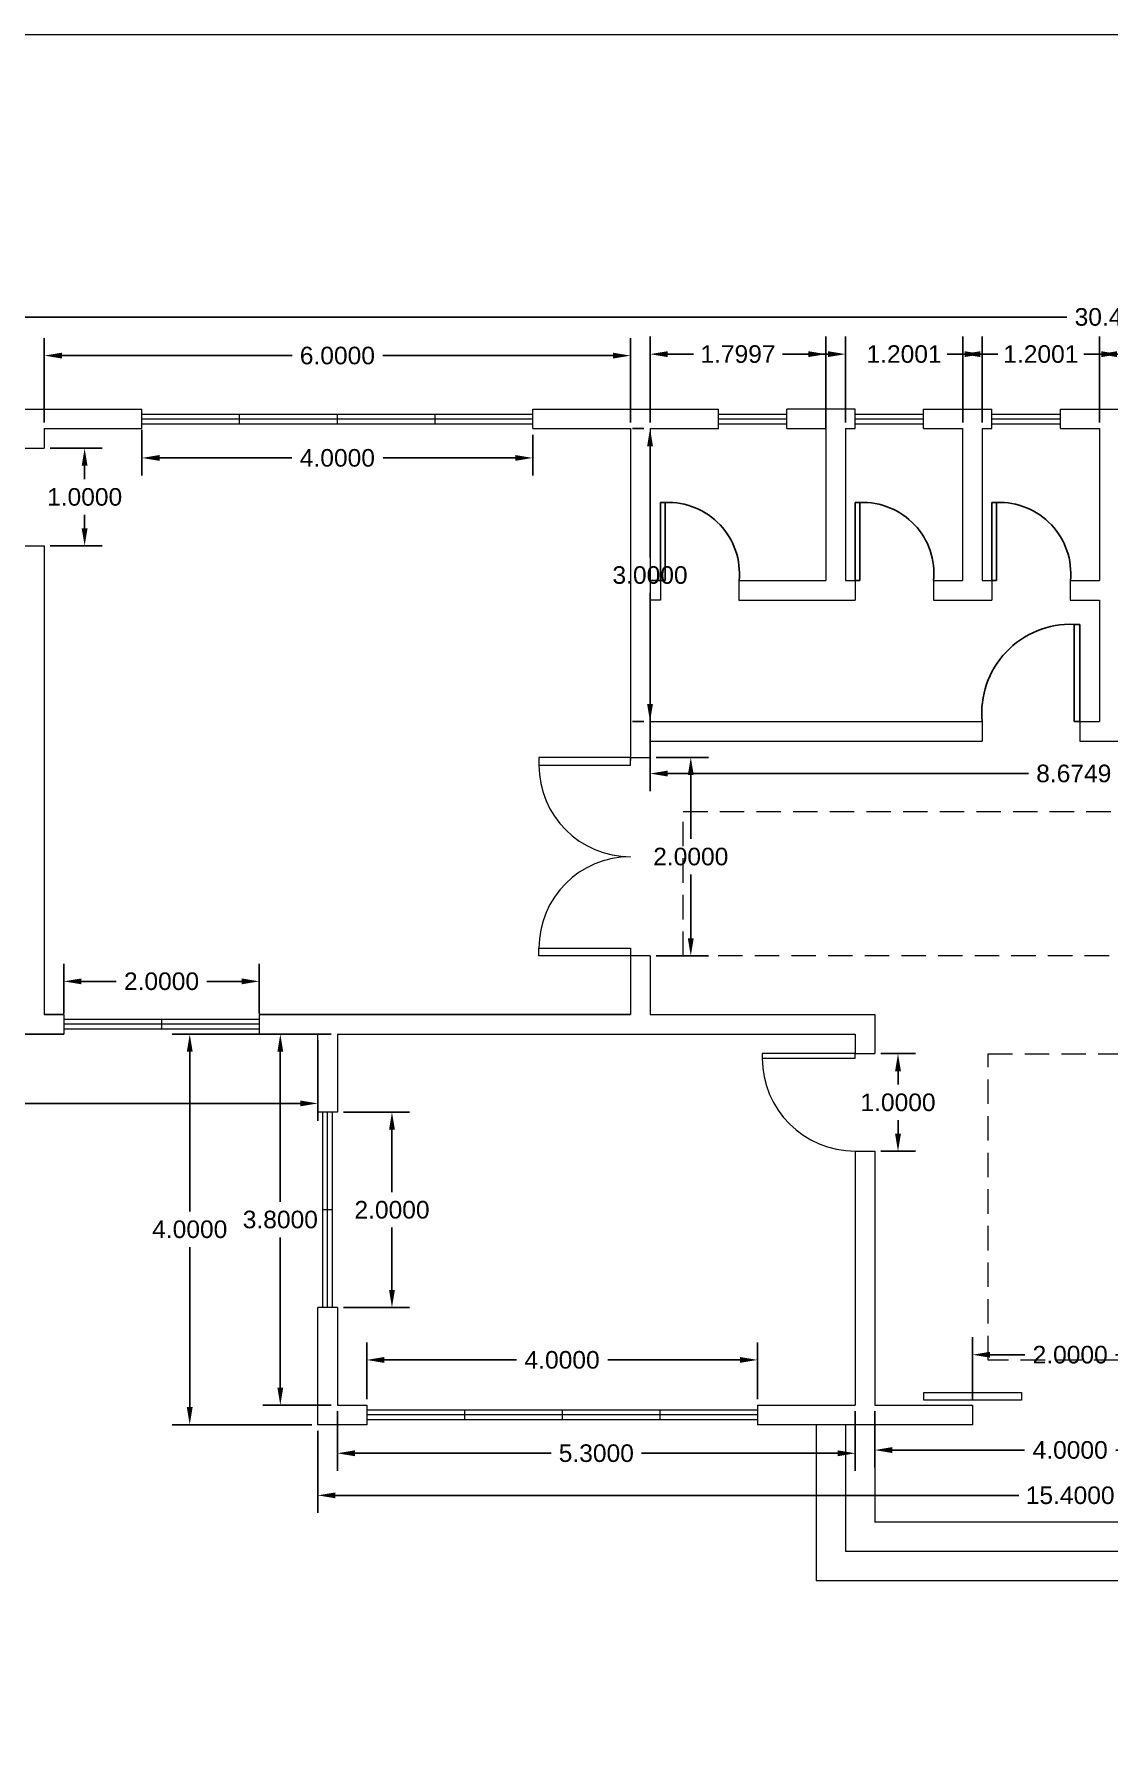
# Model space of a CAD drawing. Header units: inches. Extents: x 4 to 844, y 19 to 530.
# Drawn here: x 21.4 to 32.39, y 208.06 to 225.7 of the extents above; entities that cross this region are included whole.
import ezdxf

# ---------------------------------------------------------------- set-up
doc = ezdxf.new("R2010")
doc.units = ezdxf.units.IN
doc.header["$MEASUREMENT"] = 0
doc.linetypes.add('HIDDEN', pattern=[0.375, 0.25, -0.125])
doc.layers.add('DOOR', color=2, linetype='Continuous')
doc.layers.add('FUR', color=6, linetype='Continuous')
doc.styles.get("Standard").update_dxf_attribs({"font": 'arial.ttf'})
doc.dimstyles.get("Standard").update_dxf_attribs({"dimtxt": 0.18, "dimasz": 0.18, "dimexe": 0.18, "dimexo": 0.0625, "dimgap": 0.09, "dimtad": 0, "dimtih": 1, "dimtoh": 1, "dimdec": 4, "dimzin": 0, "dimdsep": 46, "dimtxsty": 'Standard', "dimcen": 0.09, "dimadec": 0, "dimazin": 0, "dimtfac": 1, "dimtdec": 4, "dimtofl": 0, "dimtmove": 0, "dimatfit": 3, "dimfxl": 1, "dimtolj": 1, "dimtzin": 0, "dimarcsym": 0})

# ---------------------------------------------------------------- blocks, each defined once
blk = doc.blocks.new('*D5')
at = {"color": 0, "lineweight": -2, "transparency": 16777216}
for p, q in [((21.496, 221.727), (21.496, 222.593)), ((27.496, 221.727), (27.496, 222.593)), ((21.676, 222.413), (24.032, 222.413)), ((27.316, 222.413), (24.96, 222.413))]:
    blk.add_line(p, q, dxfattribs=at)
at = {"color": 0, "lineweight": 0, "transparency": 16777216}
for points in [[(21.676, 222.443), (21.676, 222.383), (21.496, 222.413)], [(27.316, 222.443), (27.316, 222.383), (27.496, 222.413)]]:
    blk.add_solid(points, dxfattribs=at)
at = {"layer": 'Defpoints', "color": 0, "lineweight": 0, "transparency": 16777216}
for p in [(27.496, 222.413), (21.496, 221.665), (27.496, 221.665)]:
    blk.add_point(p, dxfattribs=at)
at = {"color": 0, "lineweight": 0, "transparency": 16777216, "insert": (24.496, 222.413), "char_height": 0.18, "attachment_point": 5}
blk.add_mtext('\\A1;6.0000', dxfattribs=at)
blk = doc.blocks.new('*D10')
at = {"color": 0, "lineweight": -2, "transparency": 16777216}
for p, q in [((29.996, 211.602), (29.996, 211.025)), ((33.996, 211.602), (33.996, 211.025)), ((30.176, 211.205), (31.529, 211.205)), ((33.816, 211.205), (32.463, 211.205))]:
    blk.add_line(p, q, dxfattribs=at)
at = {"color": 0, "lineweight": 0, "transparency": 16777216}
for points in [[(30.176, 211.235), (30.176, 211.175), (29.996, 211.205)], [(33.816, 211.235), (33.816, 211.175), (33.996, 211.205)]]:
    blk.add_solid(points, dxfattribs=at)
at = {"layer": 'Defpoints', "color": 0, "lineweight": 0, "transparency": 16777216}
for p in [(29.996, 211.665), (33.996, 211.665), (29.996, 211.205)]:
    blk.add_point(p, dxfattribs=at)
at = {"color": 0, "lineweight": 0, "transparency": 16777216, "insert": (31.996, 211.205), "char_height": 0.18, "attachment_point": 5}
blk.add_mtext('\\A1;4.0000', dxfattribs=at)
blk = doc.blocks.new('*D11')
at = {"color": 0, "lineweight": -2, "transparency": 16777216}
for p, q in [((24.496, 211.602), (24.496, 210.992)), ((29.796, 211.602), (29.796, 210.992)), ((24.676, 211.172), (26.683, 211.172)), ((29.616, 211.172), (27.609, 211.172))]:
    blk.add_line(p, q, dxfattribs=at)
at = {"color": 0, "lineweight": 0, "transparency": 16777216}
for points in [[(24.676, 211.202), (24.676, 211.142), (24.496, 211.172)], [(29.616, 211.202), (29.616, 211.142), (29.796, 211.172)]]:
    blk.add_solid(points, dxfattribs=at)
at = {"layer": 'Defpoints', "color": 0, "lineweight": 0, "transparency": 16777216}
for p in [(24.496, 211.665), (29.796, 211.665), (24.496, 211.172)]:
    blk.add_point(p, dxfattribs=at)
at = {"color": 0, "lineweight": 0, "transparency": 16777216, "insert": (27.146, 211.172), "char_height": 0.18, "attachment_point": 5}
blk.add_mtext('\\A1;5.3000', dxfattribs=at)
blk = doc.blocks.new('*D12')
at = {"color": 0, "lineweight": -2, "transparency": 16777216}
for p, q in [((24.433, 215.465), (23.732, 215.465)), ((23.912, 215.285), (23.912, 213.747)), ((23.912, 211.845), (23.912, 213.383)), ((24.433, 211.665), (23.732, 211.665))]:
    blk.add_line(p, q, dxfattribs=at)
at = {"color": 0, "lineweight": 0, "transparency": 16777216}
for points in [[(23.882, 215.285), (23.942, 215.285), (23.912, 215.465)], [(23.882, 211.845), (23.942, 211.845), (23.912, 211.665)]]:
    blk.add_solid(points, dxfattribs=at)
at = {"layer": 'Defpoints', "color": 0, "lineweight": 0, "transparency": 16777216}
for p in [(24.496, 215.465), (23.912, 211.665), (24.496, 211.665)]:
    blk.add_point(p, dxfattribs=at)
at = {"color": 0, "lineweight": 0, "transparency": 16777216, "insert": (23.912, 213.565), "char_height": 0.18, "attachment_point": 5}
blk.add_mtext('\\A1;3.8000', dxfattribs=at)
blk = doc.blocks.new('*D14')
at = {"color": 0, "lineweight": -2, "transparency": 16777216}
for p, q in [((17.296, 221.927), (17.296, 222.988)), ((47.696, 221.927), (47.696, 222.988)), ((17.476, 222.808), (31.963, 222.808)), ((47.516, 222.808), (33.029, 222.808))]:
    blk.add_line(p, q, dxfattribs=at)
at = {"color": 0, "lineweight": 0, "transparency": 16777216}
for points in [[(17.476, 222.838), (17.476, 222.778), (17.296, 222.808)], [(47.516, 222.838), (47.516, 222.778), (47.696, 222.808)]]:
    blk.add_solid(points, dxfattribs=at)
at = {"layer": 'Defpoints', "color": 0, "lineweight": 0, "transparency": 16777216}
for p in [(47.696, 222.808), (17.296, 221.865), (47.696, 221.865)]:
    blk.add_point(p, dxfattribs=at)
at = {"color": 0, "lineweight": 0, "transparency": 16777216, "insert": (32.496, 222.808), "char_height": 0.18, "attachment_point": 5}
blk.add_mtext('\\A1;30.4000', dxfattribs=at)
blk = doc.blocks.new('*D17')
at = {"color": 0, "lineweight": -2, "transparency": 16777216}
for p, q in [((24.296, 211.402), (24.296, 210.561)), ((39.696, 211.402), (39.696, 210.561)), ((24.476, 210.741), (31.471, 210.741)), ((39.516, 210.741), (32.521, 210.741))]:
    blk.add_line(p, q, dxfattribs=at)
at = {"color": 0, "lineweight": 0, "transparency": 16777216}
for points in [[(24.476, 210.771), (24.476, 210.711), (24.296, 210.741)], [(39.516, 210.771), (39.516, 210.711), (39.696, 210.741)]]:
    blk.add_solid(points, dxfattribs=at)
at = {"layer": 'Defpoints', "color": 0, "lineweight": 0, "transparency": 16777216}
for p in [(24.296, 211.465), (39.696, 211.465), (24.296, 210.741)]:
    blk.add_point(p, dxfattribs=at)
at = {"color": 0, "lineweight": 0, "transparency": 16777216, "insert": (31.996, 210.741), "char_height": 0.18, "attachment_point": 5}
blk.add_mtext('\\A1;15.4000', dxfattribs=at)
blk = doc.blocks.new('*D18')
at = {"color": 0, "lineweight": -2, "transparency": 16777216}
for p, q in [((24.233, 215.465), (22.805, 215.465)), ((22.985, 215.285), (22.985, 213.647)), ((22.985, 211.645), (22.985, 213.283)), ((24.233, 211.465), (22.805, 211.465))]:
    blk.add_line(p, q, dxfattribs=at)
at = {"color": 0, "lineweight": 0, "transparency": 16777216}
for points in [[(22.955, 215.285), (23.015, 215.285), (22.985, 215.465)], [(22.955, 211.645), (23.015, 211.645), (22.985, 211.465)]]:
    blk.add_solid(points, dxfattribs=at)
at = {"layer": 'Defpoints', "color": 0, "lineweight": 0, "transparency": 16777216}
for p in [(22.985, 215.465), (24.296, 215.465), (24.296, 211.465)]:
    blk.add_point(p, dxfattribs=at)
at = {"color": 0, "lineweight": 0, "transparency": 16777216, "insert": (22.985, 213.465), "char_height": 0.18, "attachment_point": 5}
blk.add_mtext('\\A1;4.0000', dxfattribs=at)
blk = doc.blocks.new('*D19')
at = {"color": 0, "lineweight": -2, "transparency": 16777216}
for p, q in [((17.296, 215.402), (17.296, 214.575)), ((24.296, 215.402), (24.296, 214.575)), ((17.476, 214.755), (20.333, 214.755)), ((24.116, 214.755), (21.259, 214.755))]:
    blk.add_line(p, q, dxfattribs=at)
at = {"color": 0, "lineweight": 0, "transparency": 16777216}
for points in [[(17.476, 214.785), (17.476, 214.725), (17.296, 214.755)], [(24.116, 214.785), (24.116, 214.725), (24.296, 214.755)]]:
    blk.add_solid(points, dxfattribs=at)
at = {"layer": 'Defpoints', "color": 0, "lineweight": 0, "transparency": 16777216}
for p in [(17.296, 215.465), (24.296, 215.465), (17.296, 214.755)]:
    blk.add_point(p, dxfattribs=at)
at = {"color": 0, "lineweight": 0, "transparency": 16777216, "insert": (20.796, 214.755), "char_height": 0.18, "attachment_point": 5}
blk.add_mtext('\\A1;7.0000', dxfattribs=at)
blk = doc.blocks.new('*D21')
at = {"color": 0, "lineweight": -2, "transparency": 16777216}
for p, q in [((21.558, 221.465), (22.089, 221.465)), ((21.909, 221.285), (21.909, 221.147)), ((21.909, 220.645), (21.909, 220.783)), ((21.558, 220.465), (22.089, 220.465))]:
    blk.add_line(p, q, dxfattribs=at)
at = {"color": 0, "lineweight": 0, "transparency": 16777216}
for points in [[(21.879, 221.285), (21.939, 221.285), (21.909, 221.465)], [(21.879, 220.645), (21.939, 220.645), (21.909, 220.465)]]:
    blk.add_solid(points, dxfattribs=at)
at = {"layer": 'Defpoints', "color": 0, "lineweight": 0, "transparency": 16777216}
for p in [(21.496, 221.465), (21.496, 220.465), (21.909, 220.465)]:
    blk.add_point(p, dxfattribs=at)
at = {"color": 0, "lineweight": 0, "transparency": 16777216, "insert": (21.909, 220.965), "char_height": 0.18, "attachment_point": 5}
blk.add_mtext('\\A1;1.0000', dxfattribs=at)
blk = doc.blocks.new('*D22')
at = {"color": 0, "lineweight": -2, "transparency": 16777216}
for p, q in [((27.758, 218.298), (28.293, 218.298)), ((28.113, 218.118), (28.113, 217.464)), ((28.113, 216.445), (28.113, 217.1)), ((27.758, 216.265), (28.293, 216.265))]:
    blk.add_line(p, q, dxfattribs=at)
at = {"color": 0, "lineweight": 0, "transparency": 16777216}
for points in [[(28.083, 218.118), (28.143, 218.118), (28.113, 218.298)], [(28.083, 216.445), (28.143, 216.445), (28.113, 216.265)]]:
    blk.add_solid(points, dxfattribs=at)
at = {"layer": 'Defpoints', "color": 0, "lineweight": 0, "transparency": 16777216}
for p in [(27.696, 218.298), (27.696, 216.265), (28.113, 216.265)]:
    blk.add_point(p, dxfattribs=at)
at = {"color": 0, "lineweight": 0, "transparency": 16777216, "insert": (28.113, 217.282), "char_height": 0.18, "attachment_point": 5}
blk.add_mtext('\\A1;2.0000', dxfattribs=at)
blk = doc.blocks.new('*D24')
at = {"color": 0, "lineweight": -2, "transparency": 16777216}
for p, q in [((30.058, 215.265), (30.414, 215.265)), ((30.234, 215.085), (30.234, 214.947)), ((30.234, 214.445), (30.234, 214.583)), ((30.058, 214.265), (30.414, 214.265))]:
    blk.add_line(p, q, dxfattribs=at)
at = {"color": 0, "lineweight": 0, "transparency": 16777216}
for points in [[(30.204, 215.085), (30.264, 215.085), (30.234, 215.265)], [(30.204, 214.445), (30.264, 214.445), (30.234, 214.265)]]:
    blk.add_solid(points, dxfattribs=at)
at = {"layer": 'Defpoints', "color": 0, "lineweight": 0, "transparency": 16777216}
for p in [(29.996, 215.265), (29.996, 214.265), (30.234, 214.265)]:
    blk.add_point(p, dxfattribs=at)
at = {"color": 0, "lineweight": 0, "transparency": 16777216, "insert": (30.234, 214.765), "char_height": 0.18, "attachment_point": 5}
blk.add_mtext('\\A1;1.0000', dxfattribs=at)
blk = doc.blocks.new('*D26')
at = {"color": 0, "lineweight": -2, "transparency": 16777216}
for p, q in [((30.996, 211.727), (30.996, 212.361)), ((32.996, 211.727), (32.996, 212.361)), ((31.176, 212.181), (31.531, 212.181)), ((32.816, 212.181), (32.461, 212.181))]:
    blk.add_line(p, q, dxfattribs=at)
at = {"color": 0, "lineweight": 0, "transparency": 16777216}
for points in [[(31.176, 212.211), (31.176, 212.151), (30.996, 212.181)], [(32.816, 212.211), (32.816, 212.151), (32.996, 212.181)]]:
    blk.add_solid(points, dxfattribs=at)
at = {"layer": 'Defpoints', "color": 0, "lineweight": 0, "transparency": 16777216}
for p in [(30.996, 212.181), (30.996, 211.665), (32.996, 211.665)]:
    blk.add_point(p, dxfattribs=at)
at = {"color": 0, "lineweight": 0, "transparency": 16777216, "insert": (31.996, 212.181), "char_height": 0.18, "attachment_point": 5}
blk.add_mtext('\\A1;2.0000', dxfattribs=at)
blk = doc.blocks.new('*D39')
at = {"color": 0, "lineweight": -2, "transparency": 16777216}
for p, q in [((24.796, 211.727), (24.796, 212.308)), ((28.796, 211.727), (28.796, 212.308)), ((24.976, 212.128), (26.329, 212.128)), ((28.616, 212.128), (27.263, 212.128))]:
    blk.add_line(p, q, dxfattribs=at)
at = {"color": 0, "lineweight": 0, "transparency": 16777216}
for points in [[(24.976, 212.158), (24.976, 212.098), (24.796, 212.128)], [(28.616, 212.158), (28.616, 212.098), (28.796, 212.128)]]:
    blk.add_solid(points, dxfattribs=at)
at = {"layer": 'Defpoints', "color": 0, "lineweight": 0, "transparency": 16777216}
for p in [(28.796, 212.128), (24.796, 211.665), (28.796, 211.665)]:
    blk.add_point(p, dxfattribs=at)
at = {"color": 0, "lineweight": 0, "transparency": 16777216, "insert": (26.796, 212.128), "char_height": 0.18, "attachment_point": 5}
blk.add_mtext('\\A1;4.0000', dxfattribs=at)
blk = doc.blocks.new('*D40')
at = {"color": 0, "lineweight": -2, "transparency": 16777216}
for p, q in [((24.558, 214.665), (25.235, 214.665)), ((25.055, 214.485), (25.055, 213.847)), ((25.055, 212.845), (25.055, 213.483)), ((24.558, 212.665), (25.235, 212.665))]:
    blk.add_line(p, q, dxfattribs=at)
at = {"color": 0, "lineweight": 0, "transparency": 16777216}
for points in [[(25.025, 214.485), (25.085, 214.485), (25.055, 214.665)], [(25.025, 212.845), (25.085, 212.845), (25.055, 212.665)]]:
    blk.add_solid(points, dxfattribs=at)
at = {"layer": 'Defpoints', "color": 0, "lineweight": 0, "transparency": 16777216}
for p in [(24.496, 214.665), (24.496, 212.665), (25.055, 212.665)]:
    blk.add_point(p, dxfattribs=at)
at = {"color": 0, "lineweight": 0, "transparency": 16777216, "insert": (25.055, 213.665), "char_height": 0.18, "attachment_point": 5}
blk.add_mtext('\\A1;2.0000', dxfattribs=at)
blk = doc.blocks.new('*D41')
at = {"color": 0, "lineweight": -2, "transparency": 16777216}
for p, q in [((21.696, 215.677), (21.696, 216.185)), ((23.696, 215.677), (23.696, 216.185)), ((21.876, 216.005), (22.231, 216.005)), ((23.516, 216.005), (23.161, 216.005))]:
    blk.add_line(p, q, dxfattribs=at)
at = {"color": 0, "lineweight": 0, "transparency": 16777216}
for points in [[(21.876, 216.035), (21.876, 215.975), (21.696, 216.005)], [(23.516, 216.035), (23.516, 215.975), (23.696, 216.005)]]:
    blk.add_solid(points, dxfattribs=at)
at = {"layer": 'Defpoints', "color": 0, "lineweight": 0, "transparency": 16777216}
for p in [(23.696, 216.005), (21.696, 215.615), (23.696, 215.615)]:
    blk.add_point(p, dxfattribs=at)
at = {"color": 0, "lineweight": 0, "transparency": 16777216, "insert": (22.696, 216.005), "char_height": 0.18, "attachment_point": 5}
blk.add_mtext('\\A1;2.0000', dxfattribs=at)
blk = doc.blocks.new('*D44')
at = {"color": 0, "lineweight": -2, "transparency": 16777216}
for p, q in [((22.496, 221.652), (22.496, 221.185)), ((26.496, 221.602), (26.496, 221.185)), ((22.676, 221.365), (24.029, 221.365)), ((26.316, 221.365), (24.963, 221.365))]:
    blk.add_line(p, q, dxfattribs=at)
at = {"color": 0, "lineweight": 0, "transparency": 16777216}
for points in [[(22.676, 221.395), (22.676, 221.335), (22.496, 221.365)], [(26.316, 221.395), (26.316, 221.335), (26.496, 221.365)]]:
    blk.add_solid(points, dxfattribs=at)
at = {"layer": 'Defpoints', "color": 0, "lineweight": 0, "transparency": 16777216}
for p in [(22.496, 221.715), (26.496, 221.665), (26.496, 221.365)]:
    blk.add_point(p, dxfattribs=at)
at = {"color": 0, "lineweight": 0, "transparency": 16777216, "insert": (24.496, 221.365), "char_height": 0.18, "attachment_point": 5}
blk.add_mtext('\\A1;4.0000', dxfattribs=at)
blk = doc.blocks.new('*D45')
at = {"color": 0, "lineweight": -2, "transparency": 16777216}
for p, q in [((27.633, 221.665), (27.516, 221.665)), ((27.696, 221.485), (27.696, 220.347)), ((27.696, 218.845), (27.696, 219.983)), ((27.633, 218.665), (27.516, 218.665))]:
    blk.add_line(p, q, dxfattribs=at)
at = {"color": 0, "lineweight": 0, "transparency": 16777216}
for points in [[(27.666, 221.485), (27.726, 221.485), (27.696, 221.665)], [(27.666, 218.845), (27.726, 218.845), (27.696, 218.665)]]:
    blk.add_solid(points, dxfattribs=at)
at = {"layer": 'Defpoints', "color": 0, "lineweight": 0, "transparency": 16777216}
for p in [(27.696, 221.665), (27.696, 218.665), (27.696, 218.665)]:
    blk.add_point(p, dxfattribs=at)
at = {"color": 0, "lineweight": 0, "transparency": 16777216, "insert": (27.696, 220.165), "char_height": 0.18, "attachment_point": 5}
blk.add_mtext('\\A1;3.0000', dxfattribs=at)
blk = doc.blocks.new('DESK4')
at = {"color": 0}
for p, q in [((0, 1), (-0.06, 1)), ((0, 0), (-0.06, 0))]:
    blk.add_line(p, q, dxfattribs=at)
blk.add_lwpolyline([(-0.06, 1), (-0.06, 0)], dxfattribs=at)
blk.add_lwpolyline([(0.944, 0, 0.455404), (0, 1), (0, 0)], format="xyb", dxfattribs=at)
blk = doc.blocks.new('*D80')
at = {"color": 0, "lineweight": -2, "transparency": 16777216}
for p, q in [((27.696, 221.727), (27.696, 222.608)), ((29.496, 221.671), (29.496, 222.608)), ((27.876, 222.428), (28.141, 222.428)), ((29.316, 222.428), (29.051, 222.428))]:
    blk.add_line(p, q, dxfattribs=at)
at = {"color": 0, "lineweight": 0, "transparency": 16777216}
for points in [[(27.876, 222.458), (27.876, 222.398), (27.696, 222.428)], [(29.316, 222.458), (29.316, 222.398), (29.496, 222.428)]]:
    blk.add_solid(points, dxfattribs=at)
at = {"layer": 'Defpoints', "color": 0, "lineweight": 0, "transparency": 16777216}
for p in [(29.496, 222.428), (27.696, 221.665), (29.496, 221.608)]:
    blk.add_point(p, dxfattribs=at)
at = {"color": 0, "lineweight": 0, "transparency": 16777216, "insert": (28.596, 222.428), "char_height": 0.18, "attachment_point": 5}
blk.add_mtext('\\A1;1.7997', dxfattribs=at)
blk = doc.blocks.new('*D81')
at = {"color": 0, "lineweight": -2, "transparency": 16777216}
for p, q in [((29.696, 221.727), (29.696, 222.608)), ((30.896, 221.727), (30.896, 222.608)), ((29.516, 222.428), (29.336, 222.428)), ((31.076, 222.428), (31.256, 222.428))]:
    blk.add_line(p, q, dxfattribs=at)
at = {"color": 0, "lineweight": 0, "transparency": 16777216}
for points in [[(29.516, 222.458), (29.516, 222.398), (29.696, 222.428)], [(31.076, 222.458), (31.076, 222.398), (30.896, 222.428)]]:
    blk.add_solid(points, dxfattribs=at)
at = {"layer": 'Defpoints', "color": 0, "lineweight": 0, "transparency": 16777216}
for p in [(30.896, 222.428), (29.696, 221.665), (30.896, 221.665)]:
    blk.add_point(p, dxfattribs=at)
at = {"color": 0, "lineweight": 0, "transparency": 16777216, "insert": (30.296, 222.428), "char_height": 0.18, "attachment_point": 5}
blk.add_mtext('\\A1;1.2001', dxfattribs=at)
blk = doc.blocks.new('*D82')
at = {"color": 0, "lineweight": -2, "transparency": 16777216}
for p, q in [((31.096, 221.727), (31.096, 222.608)), ((32.296, 221.727), (32.296, 222.608)), ((30.916, 222.428), (30.736, 222.428)), ((32.476, 222.428), (32.656, 222.428))]:
    blk.add_line(p, q, dxfattribs=at)
at = {"color": 0, "lineweight": 0, "transparency": 16777216}
for points in [[(30.916, 222.458), (30.916, 222.398), (31.096, 222.428)], [(32.476, 222.458), (32.476, 222.398), (32.296, 222.428)]]:
    blk.add_solid(points, dxfattribs=at)
at = {"layer": 'Defpoints', "color": 0, "lineweight": 0, "transparency": 16777216}
for p in [(32.296, 222.428), (31.096, 221.665), (32.296, 221.665)]:
    blk.add_point(p, dxfattribs=at)
at = {"color": 0, "lineweight": 0, "transparency": 16777216, "insert": (31.696, 222.428), "char_height": 0.18, "attachment_point": 5}
blk.add_mtext('\\A1;1.2001', dxfattribs=at)
blk = doc.blocks.new('*D83')
at = {"color": 0, "lineweight": -2, "transparency": 16777216}
for p, q in [((32.496, 221.727), (32.496, 222.608)), ((33.696, 221.727), (33.696, 222.608)), ((32.316, 222.428), (32.136, 222.428)), ((33.876, 222.428), (34.056, 222.428))]:
    blk.add_line(p, q, dxfattribs=at)
at = {"color": 0, "lineweight": 0, "transparency": 16777216}
for points in [[(32.316, 222.458), (32.316, 222.398), (32.496, 222.428)], [(33.876, 222.458), (33.876, 222.398), (33.696, 222.428)]]:
    blk.add_solid(points, dxfattribs=at)
at = {"layer": 'Defpoints', "color": 0, "lineweight": 0, "transparency": 16777216}
for p in [(33.696, 222.428), (32.496, 221.665), (33.696, 221.665)]:
    blk.add_point(p, dxfattribs=at)
at = {"color": 0, "lineweight": 0, "transparency": 16777216, "insert": (33.096, 222.428), "char_height": 0.18, "attachment_point": 5}
blk.add_mtext('\\A1;1.2001', dxfattribs=at)
blk = doc.blocks.new('*D88')
at = {"color": 0, "lineweight": -2, "transparency": 16777216}
for p, q in [((27.696, 219.52), (27.696, 217.953)), ((36.371, 219.598), (36.371, 217.953)), ((27.876, 218.133), (31.569, 218.133)), ((36.191, 218.133), (32.497, 218.133))]:
    blk.add_line(p, q, dxfattribs=at)
at = {"color": 0, "lineweight": 0, "transparency": 16777216}
for points in [[(27.876, 218.163), (27.876, 218.103), (27.696, 218.133)], [(36.191, 218.163), (36.191, 218.103), (36.371, 218.133)]]:
    blk.add_solid(points, dxfattribs=at)
at = {"layer": 'Defpoints', "color": 0, "lineweight": 0, "transparency": 16777216}
for p in [(27.696, 219.583), (36.371, 219.661), (36.371, 218.133)]:
    blk.add_point(p, dxfattribs=at)
at = {"color": 0, "lineweight": 0, "transparency": 16777216, "insert": (32.033, 218.133), "char_height": 0.18, "attachment_point": 5}
blk.add_mtext('\\A1;8.6749', dxfattribs=at)

msp = doc.modelspace()

# ---------------------------------------------------------------- linework, layer by layer
at = {"color": 40, "lineweight": 0, "true_color": 0xf8d731}
for p, q in [((20.49592, 221.86499), (22.49592, 221.86499)), ((22.49592, 221.66499), (22.49592, 221.86499)), ((22.49592, 221.81499), (26.49592, 221.81499)), ((23.49592, 221.71499), (23.49592, 221.81499)), ((24.49592, 221.71499), (24.49592, 221.81499)), ((25.49592, 221.71499), (25.49592, 221.81499)), ((26.49592, 221.86499), (28.09592, 221.86499)), ((26.49592, 221.66499), (26.49592, 221.86499)), ((26.49592, 221.86499), (28.39556, 221.86499)), ((28.39556, 221.81499), (29.09562, 221.81499)), ((29.09562, 221.66499), (29.09562, 221.86499)), ((29.79562, 221.81499), (30.49568, 221.81499)), ((30.49568, 221.66499), (30.49568, 221.86499)), ((31.19568, 221.81499), (31.89574, 221.81499)), ((31.89574, 221.66499), (31.89574, 221.86499)), ((22.49592, 221.76499), (26.49592, 221.76499)), ((22.49592, 221.71499), (26.49592, 221.71499)), ((28.39556, 221.76499), (29.09562, 221.76499)), ((28.39556, 221.71499), (29.09562, 221.71499)), ((29.79562, 221.76499), (30.49568, 221.76499)), ((29.79562, 221.71499), (30.49568, 221.71499)), ((31.19568, 221.76499), (31.89574, 221.76499)), ((31.19568, 221.71499), (31.89574, 221.71499)), ((21.29592, 221.46499), (21.49592, 221.46499)), ((21.29592, 220.46499), (21.49592, 220.46499)), ((27.70433, 220.10891), (27.80433, 220.10891)), ((27.80433, 220.10891), (27.80433, 219.90891)), ((28.60433, 220.10891), (28.60433, 219.90891)), ((29.69562, 220.10891), (29.79562, 220.10891)), ((29.79562, 220.10891), (29.79562, 219.90891)), ((30.59562, 220.10891), (30.59562, 219.90891)), ((31.09568, 220.10891), (31.19568, 220.10891)), ((31.19568, 220.10891), (31.19568, 219.90891)), ((31.99568, 220.10891), (31.99568, 219.90891)), ((31.09592, 218.66499), (31.09592, 218.46499)), ((32.09592, 218.66499), (32.09592, 218.46499)), ((27.49592, 218.29847), (27.69592, 218.29847)), ((27.69592, 216.26499), (27.49592, 216.26499)), ((21.69592, 215.66499), (21.69592, 215.46499)), ((23.69592, 215.66499), (23.69592, 215.46499)), ((21.69592, 215.46499), (17.29592, 215.46499)), ((17.49592, 215.46499), (21.69592, 215.46499)), ((23.69592, 215.61499), (21.69592, 215.61499)), ((23.69592, 215.56499), (21.69592, 215.56499)), ((23.69592, 215.51499), (21.69592, 215.51499)), ((22.69592, 215.61499), (22.69592, 215.51499)), ((23.69592, 215.46499), (24.29592, 215.46499)), ((24.29592, 215.46499), (23.69592, 215.46499)), ((24.29592, 214.66499), (24.29592, 215.46499)), ((29.79592, 215.26499), (29.99592, 215.26499)), ((24.49592, 214.66499), (24.29592, 214.66499)), ((24.34592, 212.66499), (24.34592, 214.66499)), ((24.39592, 212.66499), (24.39592, 214.66499)), ((24.44592, 212.66499), (24.44592, 214.66499)), ((29.79592, 214.26499), (29.99592, 214.26499)), ((24.44592, 213.66499), (24.34592, 213.66499)), ((24.29592, 211.46499), (24.29592, 212.66499)), ((24.49592, 212.66499), (24.29592, 212.66499)), ((30.49737, 211.79556), (31.49737, 211.79556)), ((30.49737, 211.71556), (30.49737, 211.79556)), ((31.49737, 211.79556), (31.49737, 211.71556)), ((24.79592, 211.66499), (24.79592, 211.46499)), ((28.79592, 211.61499), (24.79592, 211.61499)), ((25.79592, 211.61499), (25.79592, 211.51499)), ((26.79592, 211.61499), (26.79592, 211.51499)), ((27.79592, 211.61499), (27.79592, 211.51499)), ((28.79592, 211.66499), (28.79592, 211.46499)), ((31.49737, 211.71556), (30.49737, 211.71556)), ((30.99592, 211.66499), (30.99592, 211.46499)), ((24.79592, 211.46499), (24.29592, 211.46499)), ((28.79592, 211.56499), (24.79592, 211.56499)), ((28.79592, 211.51499), (24.79592, 211.51499)), ((30.99592, 211.46499), (28.79592, 211.46499))]:
    msp.add_line(p, q, dxfattribs=at)
at = {"lineweight": 0}
for p, q in [((28.39556, 221.66499), (28.39556, 221.86499)), ((29.79562, 221.86499), (29.09562, 221.86499)), ((29.79562, 221.66499), (29.79562, 221.86499)), ((30.49568, 221.86499), (31.19568, 221.86499)), ((31.19568, 221.66499), (31.19568, 221.86499)), ((31.89574, 221.86499), (32.59574, 221.86499)), ((21.49592, 221.66499), (22.49592, 221.66499)), ((21.49592, 221.66499), (21.49592, 221.46499)), ((26.49592, 221.66499), (27.49592, 221.66499)), ((27.49592, 221.66499), (27.49592, 218.26499)), ((27.69586, 221.66499), (28.39556, 221.66499)), ((27.69592, 221.66499), (28.09592, 221.66499)), ((27.69592, 221.66499), (27.69592, 218.66499)), ((29.09562, 221.66499), (29.49562, 221.66499)), ((29.49562, 221.66499), (29.49562, 220.10891)), ((29.69562, 221.66499), (29.69562, 220.10891)), ((29.69562, 221.66499), (29.79562, 221.66499)), ((30.49568, 221.66499), (30.89568, 221.66499)), ((30.89568, 221.66499), (30.89568, 220.10891)), ((31.09568, 221.66499), (31.09568, 220.10891)), ((31.09568, 221.66499), (31.19568, 221.66499)), ((31.89574, 221.66499), (32.29574, 221.66499)), ((32.29574, 221.66499), (32.29574, 220.10891)), ((21.49592, 220.46499), (21.49592, 215.66499)), ((27.85233, 220.10891), (27.69586, 220.10891)), ((27.70433, 220.10891), (27.85233, 220.10891)), ((28.60433, 220.10891), (29.49562, 220.10891)), ((29.69562, 220.10891), (29.84362, 220.10891)), ((30.59562, 220.10891), (30.89568, 220.10891)), ((31.09568, 220.10891), (31.24368, 220.10891)), ((31.99568, 220.10891), (32.29574, 220.10891)), ((27.80433, 219.90891), (27.69586, 219.90891)), ((28.60433, 219.90891), (29.79562, 219.90891)), ((30.59562, 219.90891), (31.19568, 219.90891)), ((31.99568, 219.90891), (32.29574, 219.90891)), ((32.29574, 219.90891), (32.29574, 218.66499)), ((27.69592, 218.66499), (31.09593, 218.66499)), ((32.03616, 218.66499), (32.29574, 218.66499)), ((27.69592, 218.46499), (27.69592, 218.29847)), ((27.69592, 218.46499), (31.09592, 218.46499)), ((32.09592, 218.46499), (35.37084, 218.46499)), ((27.49592, 216.26499), (27.49592, 215.66499)), ((27.69592, 216.26499), (27.69592, 215.66499)), ((21.49592, 215.66499), (21.69592, 215.66499)), ((21.69592, 215.66499), (21.49592, 215.66499)), ((23.69592, 215.66499), (27.49592, 215.66499)), ((24.49592, 215.66499), (23.69592, 215.66499)), ((27.49592, 215.66499), (24.49592, 215.66499)), ((27.69592, 215.66499), (29.99592, 215.66499)), ((29.99592, 215.66499), (29.99592, 215.26499)), ((24.49592, 215.46499), (29.79592, 215.46499)), ((24.49592, 215.46499), (24.49592, 214.66499)), ((29.79592, 215.46499), (29.79592, 215.26499)), ((29.79592, 214.26499), (29.79592, 211.66499)), ((29.99592, 214.26499), (29.99592, 211.66499)), ((24.49592, 212.66499), (24.49592, 211.66499)), ((24.49592, 211.66499), (24.79592, 211.66499)), ((28.79592, 211.66499), (29.79592, 211.66499)), ((29.99592, 211.66499), (30.99592, 211.66499)), ((29.39592, 211.46499), (29.39592, 209.86499)), ((29.69592, 211.46499), (29.69592, 210.16499)), ((29.99592, 211.46499), (29.99592, 210.46499)), ((33.99592, 210.46499), (29.99592, 210.46499)), ((34.29592, 210.16499), (29.69592, 210.16499)), ((34.59592, 209.86499), (29.39592, 209.86499))]:
    msp.add_line(p, q, dxfattribs=at)
msp.add_lwpolyline([(6.10626, 225.70189), (59.26807, 225.70189), (59.26807, 207.59578), (6.10626, 207.59578)], close=True, dxfattribs=at)
at = {"linetype": 'HIDDEN', "lineweight": 0}
for points in [[(28.03607, 217.74344), (36.14376, 217.74344), (36.14376, 216.26499), (28.03607, 216.26499)], [(31.15617, 215.26408), (32.86424, 215.26408), (32.86424, 212.12508), (31.15617, 212.12508)]]:
    msp.add_lwpolyline(points, close=True, dxfattribs=at)
at = {"layer": 'DOOR', "lineweight": 0}
for points in [[(27.49592, 218.29847), (26.55872, 218.29847), (26.55872, 218.21893), (27.49592, 218.21893)], [(27.49592, 216.26499), (26.55872, 216.26499), (26.55872, 216.34453), (27.49592, 216.34453)], [(29.79592, 215.26499), (28.84463, 215.26499), (28.84463, 215.21743), (29.79592, 215.21743)]]:
    msp.add_lwpolyline(points, close=True, dxfattribs=at)
for centre, radius, start, end in [((27.49592, 218.21893), 0.9372, 180, 270), ((27.49592, 216.34453), 0.9372, 90, 180), ((29.79592, 215.21743), 0.95128, 180, 270)]:
    msp.add_arc(centre, radius, start, end, dxfattribs=at)

# ---------------------------------------------------------------- block references
at = {"layer": 'FUR', "color": 40, "lineweight": 0, "true_color": 0xf8d731}
for p, xscale, yscale, zscale in [((27.85233, 220.10891), 0.8, 0.8, 0.8), ((29.84362, 220.10891), 0.8, 0.8, 0.8), ((31.24368, 220.10891), 0.8, 0.8, 0.8), ((32.03616, 218.66499), -0.99599986897069, 0.99599986897069, 0.99599986897069)]:
    msp.add_blockref('DESK4', p, dxfattribs=dict(at, xscale=xscale, yscale=yscale, zscale=zscale))

# ---------------------------------------------------------------- dimensions: what is measured, and where the dimension line sits
at = {"color": 3, "lineweight": 0}
for base, p1, p2, picture, middle in [((47.69592, 222.80797), (17.29592, 221.86499), (47.69592, 221.86499), '*D14', (32.49592, 222.80797)), ((24.29592, 210.74097), (39.69592, 211.46499), (24.29592, 211.46499), '*D17', (31.99592, 210.74097))]:
    dim = msp.add_linear_dim(base=base, p1=p1, p2=p2, dimstyle='Standard', dxfattribs=at)
    dim.commit()
    dim.dimension.update_dxf_attribs({"geometry": picture, "text_midpoint": middle, "dimtype": 160})
at = {"color": 1, "lineweight": 0}
for base, p1, p2, picture, middle in [((27.49592, 222.41345), (21.49592, 221.66499), (27.49592, 221.66499), '*D5', (24.49592, 222.41345)), ((29.49562, 222.42845), (27.69592, 221.66499), (29.49562, 221.6083), '*D80', (28.59577, 222.42845)), ((30.89568, 222.42845), (29.69562, 221.66499), (30.89568, 221.66499), '*D81', (30.29565, 222.42845)), ((32.29574, 222.42845), (31.09568, 221.66499), (32.29574, 221.66499), '*D82', (31.69571, 222.42845)), ((33.6958, 222.42845), (32.49574, 221.66499), (33.6958, 221.66499), '*D83', (33.09577, 222.42845)), ((36.37084, 218.13275), (27.69592, 219.58276), (36.37084, 219.66099), '*D88', (32.03338, 218.13275))]:
    dim = msp.add_linear_dim(base=base, p1=p1, p2=p2, dimstyle='Standard', dxfattribs=at)
    dim.commit()
    dim.dimension.update_dxf_attribs({"geometry": picture, "text_midpoint": middle})
at = {"color": 3, "lineweight": 0}
for base, p1, p2, picture, middle in [((26.49592, 221.36518), (22.49592, 221.71499), (26.49592, 221.66499), '*D44', (24.49592, 221.36518)), ((23.69592, 216.00467), (21.69592, 215.61499), (23.69592, 215.61499), '*D41', (22.69592, 216.00467)), ((17.29592, 214.75459), (24.29592, 215.46499), (17.29592, 215.46499), '*D19', (20.79592, 214.75459)), ((28.79592, 212.12759), (24.79592, 211.66499), (28.79592, 211.66499), '*D39', (26.79592, 212.12759)), ((30.99592, 212.18097), (32.99592, 211.66499), (30.99592, 211.66499), '*D26', (31.99592, 212.18097))]:
    dim = msp.add_linear_dim(base=base, p1=p1, p2=p2, dimstyle='Standard', dxfattribs=at)
    dim.commit()
    dim.dimension.update_dxf_attribs({"geometry": picture, "text_midpoint": middle})
for base, p1, p2, picture, middle in [((27.69592, 218.66499), (27.69592, 221.66499), (27.69592, 218.66499), '*D45', (27.69592, 220.16499)), ((21.90911, 220.46499), (21.49592, 221.46499), (21.49592, 220.46499), '*D21', (21.90911, 220.96499)), ((30.23449, 214.26499), (29.99592, 215.26499), (29.99592, 214.26499), '*D24', (30.23449, 214.76499)), ((25.05521, 212.66499), (24.49592, 214.66499), (24.49592, 212.66499), '*D40', (25.05521, 213.66499))]:
    dim = msp.add_linear_dim(base=base, p1=p1, p2=p2, angle=90, dimstyle='Standard', dxfattribs=at)
    dim.commit()
    dim.dimension.update_dxf_attribs({"geometry": picture, "text_midpoint": middle})
dim = msp.add_linear_dim(base=(28.11345, 216.26499), p1=(27.69592, 218.29847), p2=(27.69592, 216.26499), angle=90, text='2.0000', dimstyle='Standard', dxfattribs=at)
dim.commit()
dim.dimension.update_dxf_attribs({"geometry": '*D22', "text_midpoint": (28.11345, 217.28173)})
dim = msp.add_linear_dim(base=(22.98492, 215.46499), p1=(24.29592, 211.46499), p2=(24.29592, 215.46499), angle=90, dimstyle='Standard', dxfattribs=at)
dim.commit()
dim.dimension.update_dxf_attribs({"geometry": '*D18', "text_midpoint": (22.98492, 213.46499), "dimtype": 160})
at = {"color": 1, "lineweight": 0}
dim = msp.add_linear_dim(base=(23.912, 211.66499), p1=(24.49592, 215.46499), p2=(24.49592, 211.66499), angle=90, dimstyle='Standard', dxfattribs=at)
dim.commit()
dim.dimension.update_dxf_attribs({"geometry": '*D12', "text_midpoint": (23.912, 213.56499), "dimtype": 160})
for base, p1, p2, picture, middle in [((24.49592, 211.17175), (29.79592, 211.66499), (24.49592, 211.66499), '*D11', (27.14592, 211.17175)), ((29.99592, 211.20488), (33.99592, 211.66499), (29.99592, 211.66499), '*D10', (31.99592, 211.20488))]:
    dim = msp.add_linear_dim(base=base, p1=p1, p2=p2, dimstyle='Standard', dxfattribs=at)
    dim.commit()
    dim.dimension.update_dxf_attribs({"geometry": picture, "text_midpoint": middle, "dimtype": 160})

doc.saveas('drawing.dxf')
